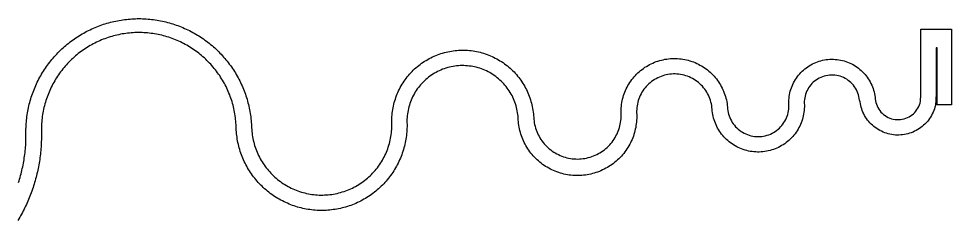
# Model space of a CAD drawing. Header units: metres. Extents: x 0 to 59.5, y 0 to 20.4.
# Drawn here: x 29.75 to 59.5, y 7.71 to 14.15 of the extents above; entities that cross this region are included whole.
import ezdxf

# ---------------------------------------------------------------- set-up
doc = ezdxf.new("R2010")
doc.units = ezdxf.units.M
doc.layers.add('walkablearea-closed', color=6, linetype='Continuous', lineweight=25)

msp = doc.modelspace()

# ---------------------------------------------------------------- linework, layer by layer
at = {"layer": 'walkablearea-closed', "flags": 128}
msp.add_lwpolyline([(29.744, 8.916), (29.762, 8.971), (29.779, 9.026), (29.795, 9.081), (29.811, 9.137), (29.826, 9.192), (29.841, 9.248), (29.854, 9.304), (29.867, 9.36), (29.88, 9.416), (29.892, 9.473), (29.903, 9.529), (29.913, 9.586), (29.922, 9.643), (29.931, 9.7), (29.94, 9.757), (29.947, 9.814), (29.954, 9.871), (29.96, 9.928), (29.966, 9.986), (29.97, 10.043), (29.974, 10.1), (29.978, 10.158), (29.98, 10.216), (29.982, 10.273), (29.984, 10.331), (29.984, 10.388), (29.984, 10.446), (29.984, 10.482), (29.983, 10.504), (29.983, 10.561), (29.984, 10.619), (29.985, 10.676), (29.988, 10.734), (29.991, 10.791), (29.996, 10.849), (30.001, 10.906), (30.007, 10.963), (30.015, 11.021), (30.023, 11.078), (30.032, 11.135), (30.041, 11.191), (30.052, 11.248), (30.064, 11.304), (30.077, 11.361), (30.09, 11.417), (30.104, 11.472), (30.12, 11.528), (30.136, 11.583), (30.153, 11.638), (30.171, 11.693), (30.19, 11.747), (30.209, 11.802), (30.23, 11.855), (30.251, 11.909), (30.274, 11.962), (30.297, 12.015), (30.321, 12.067), (30.345, 12.119), (30.371, 12.171), (30.397, 12.222), (30.425, 12.273), (30.453, 12.323), (30.481, 12.373), (30.511, 12.422), (30.542, 12.471), (30.573, 12.52), (30.605, 12.568), (30.637, 12.615), (30.671, 12.662), (30.705, 12.708), (30.74, 12.754), (30.776, 12.799), (30.812, 12.844), (30.849, 12.888), (30.887, 12.931), (30.926, 12.974), (30.965, 13.016), (31.005, 13.058), (31.045, 13.099), (31.087, 13.139), (31.128, 13.179), (31.171, 13.218), (31.214, 13.256), (31.258, 13.293), (31.302, 13.33), (31.347, 13.366), (31.392, 13.402), (31.438, 13.437), (31.485, 13.471), (31.532, 13.504), (31.579, 13.536), (31.628, 13.568), (31.676, 13.599), (31.725, 13.629), (31.775, 13.658), (31.825, 13.687), (31.875, 13.714), (31.926, 13.741), (31.978, 13.767), (32.029, 13.793), (32.082, 13.817), (32.134, 13.841), (32.187, 13.864), (32.24, 13.885), (32.294, 13.907), (32.348, 13.927), (32.402, 13.946), (32.457, 13.965), (32.512, 13.982), (32.567, 13.999), (32.622, 14.015), (32.678, 14.03), (32.734, 14.044), (32.79, 14.057), (32.846, 14.069), (32.902, 14.08), (32.959, 14.091), (33.016, 14.1), (33.073, 14.109), (33.13, 14.117), (33.187, 14.123), (33.244, 14.129), (33.302, 14.134), (33.359, 14.138), (33.417, 14.141), (33.474, 14.144), (33.532, 14.145), (33.59, 14.145), (33.647, 14.145), (33.705, 14.143), (33.762, 14.141), (33.82, 14.138), (33.877, 14.133), (33.935, 14.128), (33.992, 14.122), (34.049, 14.115), (34.106, 14.107), (34.163, 14.098), (34.22, 14.089), (34.277, 14.078), (34.333, 14.066), (34.389, 14.054), (34.445, 14.041), (34.501, 14.026), (34.557, 14.011), (34.612, 13.995), (34.667, 13.978), (34.722, 13.96), (34.776, 13.942), (34.831, 13.922), (34.884, 13.902), (34.938, 13.881), (34.991, 13.859), (35.044, 13.836), (35.097, 13.812), (35.149, 13.787), (35.2, 13.762), (35.252, 13.735), (35.302, 13.708), (35.353, 13.68), (35.403, 13.652), (35.452, 13.622), (35.501, 13.592), (35.55, 13.561), (35.598, 13.529), (35.645, 13.496), (35.692, 13.463), (35.739, 13.429), (35.784, 13.394), (35.83, 13.358), (35.874, 13.322), (35.919, 13.285), (35.962, 13.247), (36.005, 13.209), (36.047, 13.17), (36.089, 13.13), (36.13, 13.09), (36.17, 13.049), (36.21, 13.007), (36.249, 12.964), (36.288, 12.921), (36.325, 12.878), (36.362, 12.834), (36.399, 12.789), (36.434, 12.744), (36.469, 12.698), (36.503, 12.651), (36.536, 12.604), (36.569, 12.557), (36.601, 12.509), (36.632, 12.46), (36.662, 12.411), (36.691, 12.362), (36.72, 12.312), (36.748, 12.261), (36.775, 12.21), (36.801, 12.159), (36.827, 12.107), (36.851, 12.055), (36.875, 12.003), (36.898, 11.95), (36.92, 11.897), (36.941, 11.843), (36.961, 11.789), (36.981, 11.735), (37, 11.681), (37.017, 11.626), (37.034, 11.571), (37.05, 11.515), (37.065, 11.46), (37.079, 11.404), (37.093, 11.348), (37.105, 11.292), (37.117, 11.235), (37.127, 11.178), (37.137, 11.122), (37.146, 11.065), (37.153, 11.008), (37.16, 10.951), (37.166, 10.893), (37.171, 10.836), (37.176, 10.778), (37.179, 10.721), (37.181, 10.671), (37.181, 10.663), (37.184, 10.606), (37.189, 10.548), (37.195, 10.491), (37.202, 10.434), (37.211, 10.377), (37.222, 10.32), (37.234, 10.264), (37.247, 10.208), (37.262, 10.152), (37.278, 10.097), (37.296, 10.042), (37.315, 9.988), (37.335, 9.934), (37.357, 9.881), (37.38, 9.828), (37.404, 9.776), (37.43, 9.724), (37.457, 9.673), (37.486, 9.623), (37.516, 9.574), (37.547, 9.525), (37.579, 9.478), (37.612, 9.431), (37.647, 9.385), (37.683, 9.34), (37.72, 9.295), (37.758, 9.252), (37.797, 9.21), (37.837, 9.169), (37.879, 9.129), (37.921, 9.09), (37.964, 9.052), (38.009, 9.015), (38.054, 8.979), (38.1, 8.945), (38.147, 8.911), (38.195, 8.879), (38.243, 8.848), (38.293, 8.819), (38.343, 8.791), (38.394, 8.764), (38.445, 8.738), (38.498, 8.713), (38.55, 8.69), (38.604, 8.669), (38.658, 8.649), (38.712, 8.63), (38.767, 8.612), (38.822, 8.596), (38.878, 8.582), (38.934, 8.569), (38.991, 8.557), (39.047, 8.547), (39.104, 8.538), (39.161, 8.531), (39.219, 8.525), (39.276, 8.52), (39.334, 8.517), (39.391, 8.516), (39.449, 8.516), (39.507, 8.518), (39.564, 8.521), (39.621, 8.525), (39.679, 8.531), (39.736, 8.539), (39.793, 8.548), (39.849, 8.558), (39.906, 8.57), (39.962, 8.583), (40.018, 8.598), (40.073, 8.614), (40.128, 8.632), (40.182, 8.651), (40.236, 8.671), (40.289, 8.693), (40.342, 8.716), (40.394, 8.741), (40.446, 8.766), (40.496, 8.794), (40.547, 8.822), (40.596, 8.852), (40.644, 8.883), (40.692, 8.915), (40.739, 8.948), (40.785, 8.983), (40.83, 9.019), (40.875, 9.056), (40.918, 9.094), (40.96, 9.133), (41.001, 9.173), (41.041, 9.215), (41.08, 9.257), (41.118, 9.3), (41.155, 9.344), (41.191, 9.39), (41.225, 9.436), (41.259, 9.483), (41.291, 9.531), (41.322, 9.579), (41.351, 9.629), (41.38, 9.679), (41.407, 9.73), (41.432, 9.781), (41.457, 9.834), (41.48, 9.886), (41.501, 9.94), (41.522, 9.994), (41.54, 10.048), (41.558, 10.103), (41.574, 10.158), (41.588, 10.214), (41.602, 10.27), (41.613, 10.327), (41.624, 10.383), (41.632, 10.44), (41.64, 10.497), (41.646, 10.555), (41.65, 10.612), (41.653, 10.67), (41.654, 10.727), (41.654, 10.785), (41.654, 10.785), (41.653, 10.842), (41.653, 10.9), (41.654, 10.958), (41.657, 11.015), (41.661, 11.073), (41.667, 11.13), (41.674, 11.187), (41.683, 11.244), (41.693, 11.301), (41.704, 11.357), (41.717, 11.413), (41.732, 11.469), (41.747, 11.524), (41.765, 11.579), (41.783, 11.634), (41.803, 11.688), (41.825, 11.741), (41.847, 11.794), (41.871, 11.847), (41.897, 11.898), (41.923, 11.95), (41.951, 12), (41.981, 12.05), (42.011, 12.098), (42.043, 12.146), (42.076, 12.194), (42.11, 12.24), (42.145, 12.286), (42.182, 12.33), (42.219, 12.374), (42.258, 12.417), (42.298, 12.458), (42.338, 12.499), (42.38, 12.539), (42.423, 12.577), (42.467, 12.615), (42.511, 12.651), (42.557, 12.686), (42.604, 12.72), (42.651, 12.753), (42.699, 12.785), (42.748, 12.815), (42.798, 12.844), (42.848, 12.872), (42.899, 12.898), (42.951, 12.924), (43.003, 12.948), (43.056, 12.97), (43.11, 12.991), (43.164, 13.011), (43.219, 13.03), (43.274, 13.047), (43.329, 13.062), (43.385, 13.077), (43.441, 13.089), (43.498, 13.101), (43.554, 13.111), (43.611, 13.119), (43.669, 13.126), (43.726, 13.132), (43.783, 13.136), (43.841, 13.139), (43.898, 13.14), (43.956, 13.14), (44.014, 13.138), (44.071, 13.135), (44.129, 13.13), (44.186, 13.124), (44.243, 13.116), (44.3, 13.107), (44.357, 13.097), (44.413, 13.085), (44.469, 13.072), (44.525, 13.057), (44.58, 13.041), (44.635, 13.023), (44.689, 13.004), (44.743, 12.984), (44.796, 12.962), (44.849, 12.939), (44.901, 12.915), (44.953, 12.889), (45.004, 12.862), (45.054, 12.834), (45.103, 12.804), (45.152, 12.773), (45.2, 12.741), (45.247, 12.708), (45.293, 12.673), (45.338, 12.638), (45.383, 12.601), (45.426, 12.563), (45.469, 12.524), (45.51, 12.484), (45.551, 12.443), (45.59, 12.401), (45.628, 12.358), (45.665, 12.314), (45.701, 12.269), (45.736, 12.223), (45.77, 12.177), (45.802, 12.129), (45.834, 12.081), (45.864, 12.031), (45.893, 11.982), (45.92, 11.931), (45.946, 11.88), (45.971, 11.828), (45.995, 11.775), (46.017, 11.722), (46.038, 11.668), (46.057, 11.614), (46.075, 11.559), (46.092, 11.504), (46.107, 11.449), (46.121, 11.393), (46.134, 11.337), (46.145, 11.28), (46.154, 11.223), (46.162, 11.166), (46.169, 11.109), (46.174, 11.052), (46.178, 10.994), (46.178, 10.99), (46.182, 10.937), (46.188, 10.879), (46.197, 10.822), (46.208, 10.766), (46.222, 10.71), (46.237, 10.654), (46.255, 10.6), (46.275, 10.546), (46.298, 10.493), (46.322, 10.441), (46.349, 10.39), (46.378, 10.34), (46.409, 10.291), (46.442, 10.244), (46.476, 10.198), (46.513, 10.153), (46.551, 10.11), (46.592, 10.069), (46.633, 10.029), (46.677, 9.992), (46.722, 9.956), (46.768, 9.921), (46.816, 9.889), (46.865, 9.859), (46.915, 9.831), (46.966, 9.805), (47.019, 9.781), (47.072, 9.759), (47.126, 9.739), (47.181, 9.722), (47.237, 9.707), (47.293, 9.694), (47.35, 9.684), (47.407, 9.676), (47.464, 9.67), (47.522, 9.667), (47.579, 9.666), (47.637, 9.668), (47.694, 9.672), (47.752, 9.678), (47.809, 9.686), (47.865, 9.697), (47.921, 9.71), (47.977, 9.726), (48.031, 9.744), (48.085, 9.764), (48.139, 9.786), (48.191, 9.81), (48.242, 9.837), (48.292, 9.866), (48.341, 9.896), (48.388, 9.929), (48.434, 9.964), (48.479, 10), (48.522, 10.038), (48.563, 10.078), (48.603, 10.12), (48.641, 10.163), (48.677, 10.208), (48.711, 10.254), (48.744, 10.302), (48.774, 10.351), (48.803, 10.401), (48.829, 10.452), (48.853, 10.505), (48.875, 10.558), (48.895, 10.612), (48.912, 10.667), (48.927, 10.723), (48.94, 10.779), (48.951, 10.835), (48.959, 10.892), (48.965, 10.95), (48.968, 11.007), (48.969, 11.065), (48.968, 11.122), (48.967, 11.136), (48.967, 11.18), (48.968, 11.238), (48.971, 11.295), (48.976, 11.352), (48.983, 11.41), (48.992, 11.467), (49.003, 11.523), (49.016, 11.579), (49.03, 11.635), (49.047, 11.69), (49.065, 11.745), (49.085, 11.799), (49.107, 11.852), (49.131, 11.904), (49.157, 11.956), (49.184, 12.007), (49.213, 12.056), (49.244, 12.105), (49.276, 12.153), (49.31, 12.199), (49.346, 12.245), (49.383, 12.289), (49.421, 12.332), (49.461, 12.373), (49.503, 12.413), (49.545, 12.452), (49.589, 12.489), (49.634, 12.525), (49.681, 12.559), (49.728, 12.592), (49.777, 12.623), (49.826, 12.652), (49.877, 12.68), (49.928, 12.706), (49.981, 12.73), (50.034, 12.752), (50.087, 12.773), (50.142, 12.792), (50.197, 12.808), (50.253, 12.823), (50.309, 12.836), (50.365, 12.848), (50.422, 12.857), (50.479, 12.864), (50.537, 12.869), (50.594, 12.873), (50.652, 12.874), (50.709, 12.874), (50.767, 12.871), (50.824, 12.867), (50.882, 12.861), (50.939, 12.852), (50.995, 12.842), (51.052, 12.83), (51.107, 12.816), (51.163, 12.8), (51.218, 12.782), (51.272, 12.763), (51.325, 12.741), (51.378, 12.718), (51.43, 12.693), (51.481, 12.666), (51.531, 12.638), (51.58, 12.608), (51.628, 12.576), (51.675, 12.543), (51.721, 12.508), (51.765, 12.471), (51.809, 12.433), (51.851, 12.394), (51.891, 12.353), (51.93, 12.311), (51.968, 12.267), (52.005, 12.222), (52.039, 12.176), (52.072, 12.129), (52.104, 12.081), (52.134, 12.032), (52.162, 11.982), (52.188, 11.93), (52.213, 11.878), (52.236, 11.826), (52.257, 11.772), (52.277, 11.718), (52.294, 11.663), (52.31, 11.607), (52.323, 11.551), (52.335, 11.495), (52.345, 11.438), (52.353, 11.381), (52.359, 11.324), (52.361, 11.293), (52.364, 11.267), (52.371, 11.209), (52.382, 11.153), (52.396, 11.097), (52.413, 11.042), (52.433, 10.988), (52.457, 10.935), (52.483, 10.884), (52.513, 10.835), (52.545, 10.787), (52.58, 10.742), (52.618, 10.698), (52.658, 10.657), (52.701, 10.618), (52.746, 10.582), (52.793, 10.548), (52.841, 10.518), (52.892, 10.49), (52.944, 10.465), (52.997, 10.444), (53.052, 10.425), (53.107, 10.41), (53.164, 10.398), (53.221, 10.389), (53.278, 10.384), (53.336, 10.382), (53.393, 10.384), (53.45, 10.389), (53.507, 10.397), (53.564, 10.408), (53.62, 10.423), (53.674, 10.441), (53.728, 10.463), (53.78, 10.487), (53.831, 10.515), (53.879, 10.545), (53.927, 10.578), (53.972, 10.614), (54.014, 10.653), (54.055, 10.693), (54.093, 10.737), (54.128, 10.782), (54.161, 10.83), (54.191, 10.879), (54.218, 10.93), (54.242, 10.982), (54.263, 11.036), (54.28, 11.091), (54.294, 11.147), (54.305, 11.203), (54.313, 11.26), (54.317, 11.318), (54.318, 11.375), (54.316, 11.43), (54.316, 11.433), (54.316, 11.49), (54.318, 11.548), (54.322, 11.605), (54.329, 11.663), (54.338, 11.719), (54.35, 11.776), (54.364, 11.832), (54.38, 11.887), (54.399, 11.941), (54.42, 11.995), (54.443, 12.048), (54.468, 12.1), (54.495, 12.15), (54.525, 12.2), (54.556, 12.248), (54.59, 12.295), (54.625, 12.34), (54.663, 12.384), (54.702, 12.427), (54.743, 12.467), (54.785, 12.506), (54.829, 12.543), (54.875, 12.578), (54.922, 12.612), (54.97, 12.643), (55.02, 12.672), (55.07, 12.7), (55.122, 12.725), (55.175, 12.747), (55.229, 12.768), (55.284, 12.786), (55.339, 12.803), (55.395, 12.816), (55.451, 12.828), (55.508, 12.837), (55.565, 12.843), (55.623, 12.848), (55.68, 12.85), (55.738, 12.849), (55.796, 12.846), (55.853, 12.841), (55.91, 12.833), (55.967, 12.823), (56.023, 12.81), (56.079, 12.796), (56.134, 12.779), (56.188, 12.759), (56.241, 12.738), (56.294, 12.714), (56.345, 12.688), (56.395, 12.66), (56.444, 12.63), (56.492, 12.597), (56.539, 12.563), (56.584, 12.527), (56.627, 12.489), (56.669, 12.449), (56.709, 12.408), (56.747, 12.365), (56.783, 12.32), (56.818, 12.274), (56.851, 12.227), (56.881, 12.178), (56.91, 12.128), (56.936, 12.077), (56.961, 12.025), (56.983, 11.972), (57.003, 11.917), (57.02, 11.863), (57.035, 11.807), (57.048, 11.751), (57.059, 11.694), (57.067, 11.637), (57.072, 11.589), (57.073, 11.58), (57.081, 11.523), (57.094, 11.467), (57.11, 11.412), (57.131, 11.358), (57.157, 11.306), (57.186, 11.257), (57.219, 11.21), (57.256, 11.165), (57.296, 11.124), (57.339, 11.086), (57.385, 11.051), (57.434, 11.02), (57.485, 10.994), (57.538, 10.971), (57.592, 10.952), (57.648, 10.938), (57.705, 10.929), (57.762, 10.923), (57.82, 10.923), (57.877, 10.927), (57.934, 10.935), (57.99, 10.948), (58.045, 10.965), (58.099, 10.987), (58.15, 11.012), (58.2, 11.042), (58.247, 11.075), (58.291, 11.112), (58.332, 11.153), (58.37, 11.196), (58.404, 11.243), (58.434, 11.292), (58.461, 11.343), (58.483, 11.396), (58.501, 11.451), (58.515, 11.507), (58.527, 11.716), (58.527, 13.81), (59.5, 13.81), (59.5, 11.4), (59.05, 11.4), (59.05, 13.21), (59.018, 13.21), (59.018, 11.759), (58.991, 11.376), (58.976, 11.32), (58.959, 11.265), (58.94, 11.211), (58.918, 11.158), (58.893, 11.106), (58.866, 11.055), (58.837, 11.005), (58.805, 10.957), (58.772, 10.911), (58.736, 10.866), (58.698, 10.822), (58.657, 10.781), (58.615, 10.742), (58.572, 10.704), (58.526, 10.669), (58.479, 10.636), (58.43, 10.605), (58.38, 10.576), (58.329, 10.55), (58.277, 10.526), (58.223, 10.505), (58.169, 10.486), (58.113, 10.47), (58.057, 10.457), (58.001, 10.446), (57.944, 10.438), (57.886, 10.433), (57.829, 10.43), (57.771, 10.43), (57.714, 10.432), (57.656, 10.438), (57.599, 10.446), (57.543, 10.457), (57.487, 10.47), (57.431, 10.486), (57.377, 10.505), (57.323, 10.526), (57.271, 10.55), (57.219, 10.576), (57.169, 10.604), (57.121, 10.635), (57.073, 10.668), (57.028, 10.704), (56.984, 10.741), (56.942, 10.78), (56.902, 10.822), (56.864, 10.865), (56.828, 10.91), (56.794, 10.956), (56.762, 11.004), (56.733, 11.054), (56.706, 11.105), (56.681, 11.157), (56.659, 11.21), (56.64, 11.264), (56.623, 11.319), (56.608, 11.375), (56.597, 11.432), (56.588, 11.489), (56.57, 11.545), (56.563, 11.602), (56.552, 11.659), (56.538, 11.714), (56.519, 11.769), (56.498, 11.822), (56.472, 11.874), (56.444, 11.924), (56.412, 11.972), (56.377, 12.018), (56.34, 12.062), (56.299, 12.103), (56.256, 12.141), (56.211, 12.176), (56.163, 12.209), (56.113, 12.238), (56.062, 12.264), (56.009, 12.286), (55.955, 12.305), (55.899, 12.32), (55.843, 12.332), (55.786, 12.34), (55.728, 12.344), (55.671, 12.345), (55.613, 12.342), (55.556, 12.335), (55.499, 12.324), (55.444, 12.31), (55.389, 12.292), (55.335, 12.27), (55.283, 12.245), (55.233, 12.217), (55.185, 12.186), (55.139, 12.151), (55.095, 12.114), (55.054, 12.073), (55.015, 12.03), (54.98, 11.985), (54.947, 11.938), (54.918, 11.888), (54.892, 11.837), (54.869, 11.784), (54.85, 11.73), (54.834, 11.674), (54.822, 11.618), (54.814, 11.561), (54.809, 11.503), (54.808, 11.465), (54.81, 11.446), (54.812, 11.388), (54.812, 11.331), (54.809, 11.273), (54.805, 11.216), (54.798, 11.158), (54.789, 11.102), (54.778, 11.045), (54.764, 10.989), (54.748, 10.934), (54.731, 10.879), (54.711, 10.825), (54.689, 10.772), (54.665, 10.719), (54.638, 10.668), (54.61, 10.618), (54.58, 10.569), (54.548, 10.521), (54.514, 10.474), (54.479, 10.429), (54.441, 10.385), (54.402, 10.342), (54.362, 10.302), (54.32, 10.262), (54.276, 10.225), (54.231, 10.189), (54.184, 10.155), (54.136, 10.123), (54.087, 10.093), (54.037, 10.065), (53.986, 10.038), (53.934, 10.014), (53.881, 9.992), (53.827, 9.972), (53.772, 9.954), (53.716, 9.938), (53.66, 9.924), (53.604, 9.913), (53.547, 9.903), (53.49, 9.896), (53.433, 9.892), (53.375, 9.889), (53.317, 9.889), (53.26, 9.891), (53.202, 9.895), (53.145, 9.901), (53.088, 9.91), (53.032, 9.921), (52.976, 9.934), (52.92, 9.949), (52.865, 9.967), (52.811, 9.986), (52.758, 10.008), (52.705, 10.032), (52.654, 10.057), (52.603, 10.085), (52.554, 10.115), (52.506, 10.147), (52.459, 10.18), (52.413, 10.215), (52.369, 10.252), (52.327, 10.291), (52.285, 10.332), (52.246, 10.374), (52.208, 10.417), (52.172, 10.462), (52.138, 10.508), (52.105, 10.556), (52.075, 10.605), (52.046, 10.655), (52.02, 10.706), (51.995, 10.758), (51.972, 10.811), (51.952, 10.865), (51.933, 10.919), (51.917, 10.974), (51.903, 11.03), (51.891, 11.087), (51.882, 11.144), (51.874, 11.201), (51.869, 11.258), (51.869, 11.259), (51.864, 11.315), (51.856, 11.372), (51.845, 11.429), (51.831, 11.485), (51.815, 11.54), (51.797, 11.595), (51.775, 11.648), (51.751, 11.701), (51.725, 11.752), (51.696, 11.802), (51.665, 11.85), (51.632, 11.897), (51.596, 11.942), (51.558, 11.986), (51.519, 12.028), (51.477, 12.067), (51.433, 12.105), (51.388, 12.141), (51.341, 12.174), (51.293, 12.205), (51.243, 12.234), (51.191, 12.26), (51.139, 12.284), (51.085, 12.305), (51.031, 12.324), (50.976, 12.34), (50.92, 12.354), (50.863, 12.364), (50.806, 12.372), (50.749, 12.378), (50.691, 12.38), (50.634, 12.38), (50.576, 12.377), (50.519, 12.372), (50.462, 12.363), (50.405, 12.352), (50.349, 12.338), (50.294, 12.322), (50.24, 12.303), (50.186, 12.281), (50.134, 12.257), (50.083, 12.23), (50.033, 12.201), (49.985, 12.17), (49.938, 12.136), (49.893, 12.1), (49.85, 12.062), (49.808, 12.022), (49.769, 11.98), (49.731, 11.936), (49.696, 11.891), (49.663, 11.844), (49.632, 11.795), (49.604, 11.745), (49.578, 11.694), (49.554, 11.641), (49.533, 11.587), (49.515, 11.533), (49.499, 11.477), (49.486, 11.421), (49.476, 11.365), (49.468, 11.308), (49.463, 11.25), (49.461, 11.193), (49.461, 11.135), (49.463, 11.091), (49.464, 11.078), (49.464, 11.02), (49.463, 10.962), (49.46, 10.905), (49.456, 10.847), (49.449, 10.79), (49.441, 10.733), (49.432, 10.676), (49.42, 10.62), (49.407, 10.564), (49.392, 10.508), (49.375, 10.453), (49.357, 10.399), (49.337, 10.344), (49.315, 10.291), (49.292, 10.238), (49.267, 10.186), (49.241, 10.135), (49.213, 10.085), (49.183, 10.035), (49.152, 9.987), (49.12, 9.939), (49.086, 9.893), (49.051, 9.847), (49.014, 9.803), (48.976, 9.759), (48.937, 9.717), (48.896, 9.676), (48.854, 9.637), (48.811, 9.598), (48.767, 9.561), (48.722, 9.526), (48.676, 9.491), (48.628, 9.458), (48.58, 9.427), (48.531, 9.397), (48.481, 9.369), (48.43, 9.342), (48.378, 9.317), (48.325, 9.293), (48.272, 9.271), (48.218, 9.25), (48.164, 9.231), (48.109, 9.214), (48.054, 9.199), (47.998, 9.185), (47.941, 9.173), (47.885, 9.163), (47.828, 9.154), (47.77, 9.147), (47.713, 9.142), (47.656, 9.139), (47.598, 9.137), (47.54, 9.137), (47.483, 9.139), (47.425, 9.143), (47.368, 9.148), (47.311, 9.155), (47.254, 9.164), (47.197, 9.175), (47.141, 9.187), (47.085, 9.201), (47.03, 9.217), (46.975, 9.234), (46.92, 9.253), (46.867, 9.274), (46.814, 9.296), (46.761, 9.32), (46.71, 9.346), (46.659, 9.373), (46.609, 9.402), (46.56, 9.432), (46.511, 9.463), (46.464, 9.496), (46.418, 9.531), (46.373, 9.567), (46.329, 9.604), (46.286, 9.643), (46.245, 9.683), (46.204, 9.724), (46.165, 9.766), (46.128, 9.809), (46.091, 9.854), (46.056, 9.9), (46.022, 9.946), (45.99, 9.994), (45.959, 10.043), (45.93, 10.093), (45.902, 10.143), (45.876, 10.194), (45.852, 10.246), (45.829, 10.299), (45.807, 10.353), (45.788, 10.407), (45.769, 10.462), (45.753, 10.517), (45.738, 10.573), (45.725, 10.629), (45.714, 10.685), (45.704, 10.742), (45.697, 10.799), (45.69, 10.856), (45.686, 10.914), (45.684, 10.964), (45.683, 10.971), (45.679, 11.029), (45.673, 11.086), (45.665, 11.143), (45.655, 11.2), (45.644, 11.256), (45.63, 11.312), (45.615, 11.368), (45.598, 11.423), (45.579, 11.477), (45.559, 11.531), (45.537, 11.584), (45.513, 11.637), (45.487, 11.688), (45.46, 11.739), (45.431, 11.789), (45.4, 11.837), (45.368, 11.885), (45.334, 11.932), (45.299, 11.978), (45.262, 12.022), (45.224, 12.065), (45.185, 12.107), (45.144, 12.148), (45.102, 12.187), (45.059, 12.225), (45.014, 12.262), (44.968, 12.297), (44.922, 12.33), (44.874, 12.362), (44.825, 12.393), (44.775, 12.422), (44.724, 12.449), (44.672, 12.475), (44.62, 12.498), (44.567, 12.521), (44.513, 12.541), (44.459, 12.56), (44.403, 12.577), (44.348, 12.592), (44.292, 12.605), (44.235, 12.616), (44.179, 12.626), (44.121, 12.634), (44.064, 12.64), (44.007, 12.644), (43.949, 12.646), (43.892, 12.646), (43.834, 12.645), (43.776, 12.641), (43.719, 12.636), (43.662, 12.629), (43.605, 12.62), (43.548, 12.609), (43.492, 12.596), (43.436, 12.582), (43.381, 12.565), (43.327, 12.547), (43.272, 12.528), (43.219, 12.506), (43.166, 12.483), (43.114, 12.458), (43.063, 12.431), (43.013, 12.403), (42.964, 12.373), (42.916, 12.341), (42.869, 12.308), (42.823, 12.274), (42.778, 12.238), (42.734, 12.2), (42.691, 12.161), (42.65, 12.121), (42.61, 12.079), (42.572, 12.037), (42.535, 11.993), (42.499, 11.947), (42.465, 11.901), (42.432, 11.853), (42.401, 11.805), (42.371, 11.756), (42.344, 11.705), (42.317, 11.654), (42.293, 11.602), (42.27, 11.549), (42.249, 11.495), (42.229, 11.441), (42.212, 11.386), (42.196, 11.331), (42.182, 11.275), (42.17, 11.219), (42.159, 11.162), (42.151, 11.105), (42.144, 11.048), (42.139, 10.99), (42.136, 10.933), (42.135, 10.875), (42.136, 10.818), (42.138, 10.778), (42.138, 10.76), (42.138, 10.702), (42.136, 10.645), (42.133, 10.587), (42.129, 10.53), (42.124, 10.472), (42.117, 10.415), (42.11, 10.358), (42.101, 10.301), (42.091, 10.245), (42.08, 10.188), (42.067, 10.132), (42.053, 10.076), (42.039, 10.02), (42.023, 9.965), (42.005, 9.91), (41.987, 9.855), (41.968, 9.801), (41.947, 9.747), (41.925, 9.694), (41.902, 9.641), (41.878, 9.589), (41.853, 9.537), (41.827, 9.485), (41.8, 9.435), (41.772, 9.384), (41.742, 9.335), (41.712, 9.286), (41.68, 9.238), (41.648, 9.19), (41.615, 9.143), (41.58, 9.097), (41.545, 9.052), (41.508, 9.007), (41.471, 8.963), (41.433, 8.92), (41.394, 8.878), (41.354, 8.836), (41.313, 8.796), (41.271, 8.756), (41.229, 8.717), (41.185, 8.679), (41.141, 8.642), (41.096, 8.606), (41.05, 8.571), (41.004, 8.537), (40.957, 8.504), (40.909, 8.472), (40.861, 8.44), (40.811, 8.41), (40.762, 8.381), (40.711, 8.353), (40.66, 8.326), (40.609, 8.301), (40.557, 8.276), (40.504, 8.252), (40.451, 8.23), (40.398, 8.208), (40.344, 8.188), (40.29, 8.169), (40.235, 8.151), (40.18, 8.134), (40.124, 8.119), (40.069, 8.104), (40.012, 8.091), (39.956, 8.079), (39.9, 8.068), (39.843, 8.058), (39.786, 8.05), (39.729, 8.042), (39.671, 8.036), (39.614, 8.031), (39.556, 8.028), (39.499, 8.025), (39.441, 8.024), (39.384, 8.024), (39.326, 8.025), (39.269, 8.028), (39.211, 8.032), (39.154, 8.036), (39.096, 8.043), (39.039, 8.05), (38.982, 8.058), (38.925, 8.068), (38.869, 8.079), (38.813, 8.091), (38.757, 8.104), (38.701, 8.119), (38.645, 8.134), (38.59, 8.151), (38.536, 8.169), (38.481, 8.188), (38.427, 8.209), (38.374, 8.23), (38.321, 8.253), (38.268, 8.276), (38.216, 8.301), (38.165, 8.327), (38.114, 8.354), (38.063, 8.382), (38.014, 8.411), (37.965, 8.441), (37.916, 8.472), (37.868, 8.504), (37.821, 8.537), (37.775, 8.571), (37.729, 8.607), (37.684, 8.643), (37.64, 8.68), (37.597, 8.718), (37.554, 8.756), (37.512, 8.796), (37.472, 8.837), (37.432, 8.878), (37.393, 8.921), (37.354, 8.964), (37.317, 9.008), (37.281, 9.052), (37.245, 9.098), (37.211, 9.144), (37.177, 9.191), (37.145, 9.238), (37.114, 9.287), (37.083, 9.336), (37.054, 9.385), (37.026, 9.435), (36.998, 9.486), (36.972, 9.537), (36.947, 9.589), (36.923, 9.642), (36.9, 9.695), (36.879, 9.748), (36.858, 9.802), (36.838, 9.856), (36.82, 9.911), (36.803, 9.966), (36.787, 10.021), (36.772, 10.077), (36.759, 10.133), (36.746, 10.189), (36.735, 10.245), (36.725, 10.302), (36.716, 10.359), (36.708, 10.416), (36.702, 10.473), (36.697, 10.531), (36.693, 10.588), (36.69, 10.646), (36.69, 10.654), (36.688, 10.703), (36.686, 10.761), (36.682, 10.818), (36.677, 10.876), (36.671, 10.933), (36.665, 10.99), (36.657, 11.047), (36.648, 11.104), (36.638, 11.161), (36.627, 11.217), (36.615, 11.274), (36.601, 11.33), (36.587, 11.386), (36.572, 11.441), (36.556, 11.497), (36.538, 11.551), (36.52, 11.606), (36.501, 11.66), (36.481, 11.714), (36.459, 11.768), (36.437, 11.821), (36.414, 11.874), (36.39, 11.926), (36.364, 11.978), (36.338, 12.029), (36.311, 12.08), (36.283, 12.13), (36.254, 12.18), (36.224, 12.229), (36.193, 12.278), (36.162, 12.326), (36.129, 12.374), (36.096, 12.42), (36.061, 12.467), (36.026, 12.512), (35.99, 12.557), (35.953, 12.602), (35.916, 12.645), (35.877, 12.688), (35.838, 12.73), (35.798, 12.772), (35.757, 12.812), (35.716, 12.852), (35.673, 12.892), (35.63, 12.93), (35.587, 12.967), (35.542, 13.004), (35.497, 13.04), (35.452, 13.075), (35.405, 13.109), (35.358, 13.143), (35.311, 13.175), (35.263, 13.207), (35.214, 13.238), (35.165, 13.267), (35.115, 13.296), (35.064, 13.324), (35.013, 13.351), (34.962, 13.377), (34.91, 13.402), (34.858, 13.426), (34.805, 13.45), (34.752, 13.472), (34.698, 13.493), (34.645, 13.513), (34.59, 13.532), (34.536, 13.551), (34.481, 13.568), (34.425, 13.584), (34.37, 13.599), (34.314, 13.613), (34.258, 13.626), (34.201, 13.638), (34.145, 13.649), (34.088, 13.659), (34.031, 13.668), (33.974, 13.676), (33.917, 13.682), (33.859, 13.688), (33.802, 13.693), (33.745, 13.696), (33.687, 13.699), (33.629, 13.7), (33.572, 13.7), (33.514, 13.7), (33.457, 13.698), (33.399, 13.695), (33.342, 13.691), (33.284, 13.686), (33.227, 13.68), (33.17, 13.673), (33.113, 13.665), (33.056, 13.656), (32.999, 13.645), (32.943, 13.634), (32.886, 13.622), (32.83, 13.608), (32.775, 13.594), (32.719, 13.578), (32.664, 13.562), (32.609, 13.544), (32.555, 13.526), (32.5, 13.506), (32.447, 13.486), (32.393, 13.464), (32.34, 13.442), (32.288, 13.418), (32.235, 13.394), (32.184, 13.368), (32.132, 13.342), (32.082, 13.314), (32.032, 13.286), (31.982, 13.257), (31.933, 13.227), (31.884, 13.196), (31.836, 13.164), (31.789, 13.131), (31.742, 13.098), (31.696, 13.063), (31.651, 13.028), (31.606, 12.991), (31.562, 12.954), (31.518, 12.917), (31.475, 12.878), (31.433, 12.838), (31.392, 12.798), (31.352, 12.757), (31.312, 12.716), (31.273, 12.673), (31.235, 12.63), (31.197, 12.586), (31.161, 12.542), (31.125, 12.496), (31.09, 12.451), (31.056, 12.404), (31.023, 12.357), (30.991, 12.309), (30.96, 12.261), (30.929, 12.212), (30.9, 12.163), (30.871, 12.113), (30.843, 12.062), (30.816, 12.011), (30.791, 11.96), (30.766, 11.908), (30.742, 11.855), (30.719, 11.802), (30.697, 11.749), (30.676, 11.695), (30.656, 11.641), (30.637, 11.587), (30.619, 11.532), (30.602, 11.477), (30.586, 11.422), (30.571, 11.366), (30.558, 11.31), (30.545, 11.254), (30.533, 11.198), (30.522, 11.141), (30.513, 11.084), (30.504, 11.027), (30.497, 10.97), (30.49, 10.913), (30.485, 10.856), (30.48, 10.798), (30.477, 10.741), (30.475, 10.683), (30.474, 10.626), (30.474, 10.568), (30.475, 10.51), (30.475, 10.491), (30.476, 10.453), (30.476, 10.395), (30.475, 10.337), (30.474, 10.28), (30.473, 10.222), (30.47, 10.165), (30.467, 10.107), (30.464, 10.05), (30.459, 9.992), (30.455, 9.935), (30.449, 9.878), (30.443, 9.82), (30.436, 9.763), (30.429, 9.706), (30.421, 9.649), (30.412, 9.592), (30.403, 9.535), (30.393, 9.478), (30.382, 9.422), (30.371, 9.365), (30.359, 9.309), (30.347, 9.253), (30.334, 9.196), (30.32, 9.14), (30.306, 9.085), (30.291, 9.029), (30.276, 8.973), (30.26, 8.918), (30.243, 8.863), (30.226, 8.808), (30.208, 8.753), (30.189, 8.699), (30.17, 8.644), (30.15, 8.59), (30.13, 8.536), (30.109, 8.483), (30.088, 8.429), (30.066, 8.376), (30.043, 8.323), (30.02, 8.27), (29.996, 8.218), (29.971, 8.166), (29.946, 8.114), (29.921, 8.062), (29.895, 8.011), (29.868, 7.96), (29.841, 7.909), (29.813, 7.858), (29.785, 7.808), (29.756, 7.758), (29.727, 7.709)], dxfattribs=at)

doc.saveas('drawing.dxf')
